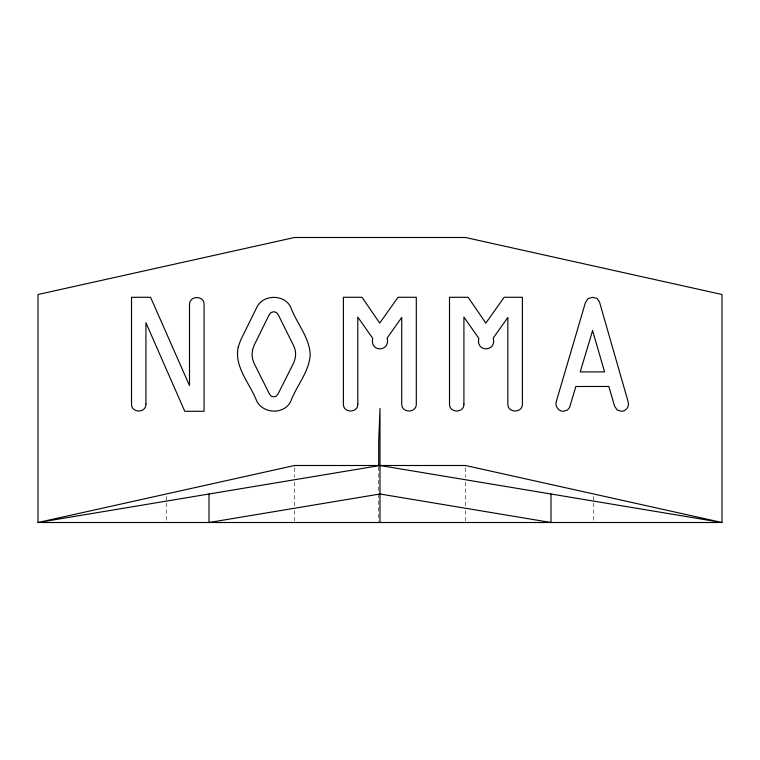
<?xml version="1.0" encoding="UTF-8"?>
<svg xmlns="http://www.w3.org/2000/svg" width="760" height="760" viewBox="0 0 760 760"><rect width="100%" height="100%" fill="white"/><g stroke="black" fill="none" stroke-linecap="round" stroke-linejoin="round"><path stroke-width="0.57" stroke-dasharray="3.8 2.85" d="M593.75 496.375L593.75 521.312M465.5 467.875L465.5 477.375M465.5 482.125L465.5 505.875M465.5 510.625L465.5 521.312M378.698 466.906L378.698 492.926M378.698 494.114L378.698 521.312M294.5 467.875L294.5 477.375M294.5 482.125L294.5 505.875M294.5 510.625L294.5 521.312M166.25 496.375L166.25 521.312"/><path stroke-width="1.14" d="M551 494L551 522.5L380 494L209 522.5L209 494M380 522.5L380 408.5L378.698 440.885L378.698 465.728M238.25 346.921C233.871 366.918 249.898 383.334 256.585 400.729C262.931 414.238 285.028 414.912 290.985 400.729C296.808 385.225 309.396 371.602 310.194 354.492C309.405 337.26 296.78 323.484 290.985 307.828C285.057 293.826 262.618 293.977 256.585 307.828L240.635 340.166L238.25 346.921M252.558 349.904L252.044 354.322L252.558 358.938L254.097 363.327L269.458 394.041L271.149 396.159L273.828 396.872L276.25 396.159L278.027 394.041L293.474 363.327L295.079 358.805A19.409 19.409 0 0 0 293.474 345.401L278.378 315.039L276.507 312.531L273.828 311.695L271.082 312.531L269.021 315.039L254.097 345.401L252.558 349.904M556.377 401.242C554.714 405.887 558.201 411.397 563.283 411.284L567.425 410.039L569.572 407.445L575.852 386.488L608.855 386.488L614.545 406.049L617.12 409.972L621.746 411.284C626.297 411.151 629.556 406.191 628.178 401.935L599.45 301.824L597.065 298.414L592.686 297.284L588.088 298.623L585.399 302.642L556.377 401.242M145.93 404.073C146.224 413.307 131.233 413.307 131.518 404.073L131.518 297.284L150.566 297.284L189.506 385.633L189.506 304.655C189.278 295.298 204.45 295.174 204.089 304.655L204.089 411.284L184.766 411.284L145.93 322.753L145.93 404.073M357.808 404.073C358.084 413.307 343.159 413.278 343.397 404.073L343.397 297.284L362.026 297.284L379.734 323.104L398.031 297.284L416.309 297.284L416.309 404.073C416.461 413.278 401.555 413.307 401.726 404.073L401.726 317.442L387.144 338.029C390.64 352.108 369.569 352.649 372.733 338.371L357.808 317.091L357.808 404.073M463.913 404.073C464.189 413.307 449.264 413.278 449.502 404.073L449.502 297.284L468.141 297.284L485.839 323.104L504.136 297.284L522.414 297.284L522.414 404.073C522.576 413.278 507.67 413.307 507.832 404.073L507.832 317.442L493.25 338.029C496.745 352.108 475.674 352.649 478.838 338.371L463.913 317.091L463.913 404.073M592.582 330.647L580.222 371.906L604.599 371.906L592.582 330.647M294.5 237.5L38 294.5L38 522.5L722 522.5L722 294.5L465.5 237.5L294.5 237.5M294.5 465.5L38 522.5L380 465.5L722 522.5L465.5 465.5L294.5 465.5"/></g></svg>
